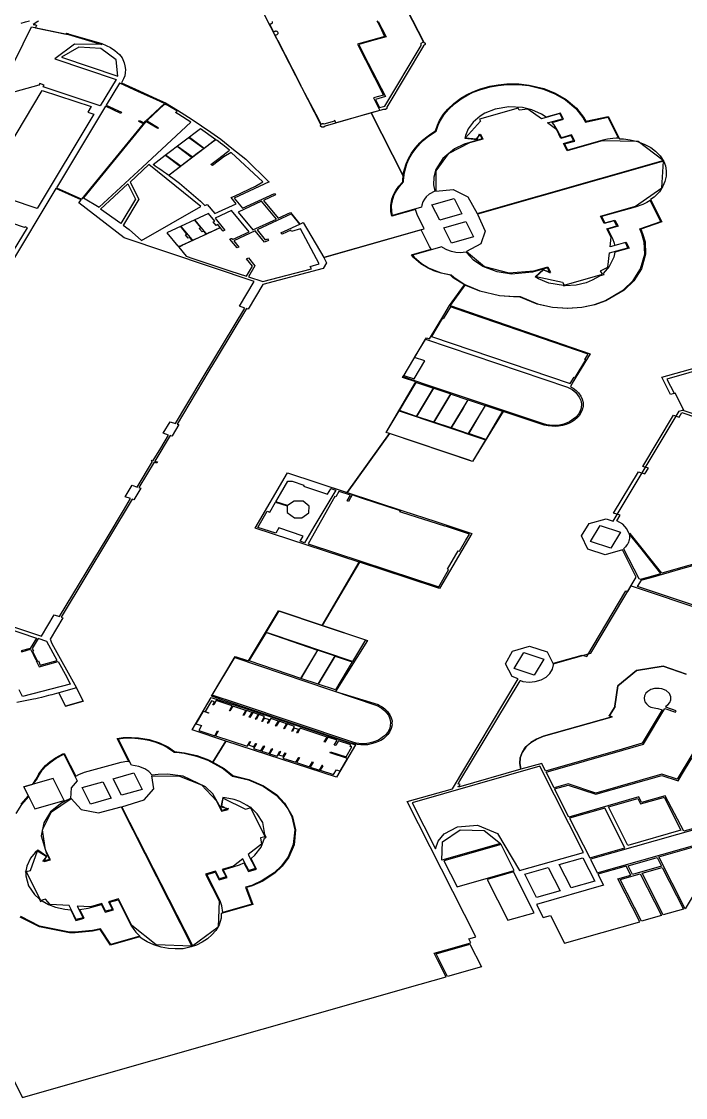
# Model space of a CAD drawing. Extents: x 12.24096 to 12.24288, y 41.79517 to 41.79655.
# Drawn here: x 12.241979 to 12.242486, y 41.795311 to 41.796132 of the extents above; entities that cross this region are included whole.
import ezdxf

# ---------------------------------------------------------------- set-up
doc = ezdxf.new("R2010")
doc.units = 0
doc.linetypes.add('NASCOSTA', pattern=[9.525, 6.35, -3.175])
doc.layers.add('RM$', color=3, linetype='CONTINUOUS')

msp = doc.modelspace()

# ---------------------------------------------------------------- linework, layer by layer
at = {"layer": 'RM$'}
for points in [[(12.24199185, 41.79613306), (12.24199144, 41.79613233), (12.24198779, 41.79613018), (12.24198917, 41.79612998), (12.24198928, 41.79613021), (12.2419902, 41.79612972), (12.24199036, 41.79612968), (12.24198949, 41.79612772), (12.242013, 41.79612272), (12.24201345, 41.79612363), (12.24201463, 41.7961233), (12.24201453, 41.79612309), (12.24204015, 41.79611555), (12.2420468, 41.79611269), (12.24205027, 41.79611034), (12.24205364, 41.79610721), (12.24205577, 41.79610465), (12.24205741, 41.79610093), (12.24205788, 41.79609855), (12.24205825, 41.79609586), (12.2420581, 41.79609322), (12.24205774, 41.79609098), (12.2420568, 41.79608866), (12.24205593, 41.79608701), (12.24205565, 41.79608653), (12.24205518, 41.7960857), (12.24206871, 41.79607951), (12.24208257, 41.79607317), (12.24208882, 41.7960703), (12.24209813, 41.79606467), (12.24210918, 41.79605748), (12.24212354, 41.796048), (12.24213104, 41.79604252), (12.24213955, 41.79603578), (12.24215012, 41.79602723), (12.24216781, 41.79601003), (12.24216793, 41.79600988), (12.24214123, 41.79599751), (12.24214757, 41.79598985), (12.24217208, 41.79600119), (12.24217296, 41.79600012), (12.2421637, 41.79599583), (12.24217496, 41.79598221), (12.24218423, 41.7959865), (12.24219144, 41.79597777), (12.24219392, 41.79597892), (12.24220974, 41.79595226), (12.24228646, 41.79597409), (12.24228102, 41.79598515), (12.24227989, 41.79598885), (12.24226177, 41.7959837), (12.24226102, 41.79598722), (12.24226094, 41.79599206), (12.24226183, 41.79599678), (12.24226304, 41.7960001), (12.24226469, 41.79600329), (12.24226697, 41.7960066), (12.24227014, 41.79601001), (12.24227012, 41.79601139), (12.24227043, 41.79601452), (12.24224598, 41.79606265), (12.24221088, 41.7960526), (12.24220968, 41.79605177), (12.2422083, 41.79605174), (12.24220735, 41.79605255), (12.24220743, 41.79605365), (12.24215003, 41.79616615)], [(12.24226472, 41.79615841), (12.24228603, 41.79611663), (12.24228709, 41.7961158), (12.24228705, 41.79611478), (12.24228585, 41.79611392), (12.24225791, 41.79606713), (12.24225788, 41.79606593), (12.24225688, 41.79606526), (12.24225534, 41.79606533), (12.24224599, 41.79606265), (12.24227044, 41.79601455), (12.2422707, 41.7960172), (12.24227265, 41.79602382), (12.24227444, 41.7960279), (12.24227668, 41.79603176), (12.24227948, 41.79603566), (12.2422832, 41.79603986), (12.24228519, 41.79604173), (12.24228832, 41.79604438), (12.2422915, 41.79604673), (12.24229499, 41.79604895), (12.24229648, 41.79605336), (12.24229823, 41.79605694), (12.24230118, 41.79606156), (12.2423045, 41.79606557), (12.24230907, 41.79606989), (12.24231435, 41.79607376), (12.24231872, 41.79607639), (12.24232365, 41.79607875), (12.24232871, 41.79608075), (12.24233659, 41.79608298), (12.2423428, 41.79608409), (12.24234964, 41.79608474), (12.24235869, 41.7960847), (12.24236657, 41.79608387), (12.24237782, 41.79608117), (12.24238656, 41.79607766), (12.24239487, 41.79607281), (12.24240267, 41.79606615), (12.24240806, 41.79605924), (12.24240992, 41.79605621), (12.24242701, 41.79605991), (12.24243569, 41.79604284), (12.24243864, 41.79604273), (12.24244361, 41.79604209), (12.2424493, 41.79604066), (12.24245483, 41.79603855), (12.24245952, 41.7960361), (12.24246304, 41.79603332), (12.24246673, 41.79602984), (12.24246947, 41.7960254), (12.24247064, 41.79602218), (12.24247118, 41.79601834), (12.24247114, 41.79601434), (12.24247026, 41.79601036), (12.24246877, 41.79600659), (12.24246607, 41.79600224), (12.24246202, 41.79599826), (12.24245927, 41.79599644), (12.24246789, 41.79597948), (12.24245183, 41.79597375), (12.24245325, 41.79597044), (12.24245506, 41.79596405), (12.24245543, 41.79595482), (12.24245233, 41.79594341), (12.24244649, 41.79593434), (12.2424392, 41.79592723), (12.24242524, 41.79591903), (12.24241675, 41.79591601), (12.24240687, 41.795914), (12.24239592, 41.79591319), (12.24238439, 41.795914), (12.24237265, 41.79591646), (12.24235961, 41.79592192), (12.24234398, 41.79592289), (12.24232892, 41.79592658), (12.24231737, 41.79593113), (12.24230631, 41.79591558), (12.24241306, 41.79587865), (12.24239933, 41.7958561), (12.24239823, 41.79585342), (12.24240022, 41.79585236), (12.24240239, 41.79585067), (12.24240433, 41.79584881), (12.24240616, 41.79584623), (12.2424071, 41.79584399), (12.24240784, 41.7958415), (12.24240781, 41.79583962), (12.24240788, 41.79583845), (12.24240719, 41.7958358), (12.24240586, 41.79583296), (12.24240469, 41.79583125), (12.24240321, 41.79582965), (12.24240157, 41.7958282), (12.24239972, 41.79582693), (12.24239749, 41.79582576), (12.24239474, 41.79582468), (12.24239202, 41.79582396), (12.24238904, 41.79582335), (12.24238653, 41.79582323), (12.242384, 41.7958233), (12.24238114, 41.79582362), (12.24237793, 41.79582423), (12.24237587, 41.79582492), (12.24234676, 41.7958347), (12.24232325, 41.79579651), (12.24232081, 41.79579734), (12.24226152, 41.79581726), (12.24225997, 41.79581778), (12.24222748, 41.7957727), (12.24227, 41.79575874), (12.24229533, 41.7957506), (12.24232284, 41.7957414), (12.24229817, 41.79569932), (12.24227343, 41.79570746), (12.24223691, 41.79571943), (12.24220858, 41.79567117), (12.24224153, 41.79566016), (12.24224316, 41.79565962), (12.24221862, 41.79562085), (12.24225115, 41.79561077), (12.24225222, 41.79561015), (12.24225421, 41.7956091), (12.24225638, 41.7956074), (12.24225832, 41.79560554), (12.24226015, 41.79560297), (12.24226109, 41.79560073), (12.24226184, 41.79559823), (12.2422618, 41.79559635), (12.24226187, 41.79559519), (12.24226118, 41.79559253), (12.24225986, 41.7955897), (12.24225869, 41.79558799), (12.2422572, 41.79558638), (12.24225557, 41.79558494), (12.24225371, 41.79558367), (12.24225148, 41.79558249), (12.24224873, 41.79558142), (12.24224601, 41.79558069), (12.24224303, 41.79558009), (12.24224052, 41.79557997), (12.24223799, 41.79558003), (12.24223513, 41.79558035), (12.24223193, 41.79558096), (12.24222986, 41.79558165), (12.24215033, 41.79560837), (12.2421499, 41.79560766), (12.24223395, 41.79558003), (12.24221945, 41.7955553), (12.24213483, 41.79558292), (12.24212498, 41.79556674), (12.24213359, 41.79556198), (12.2421403, 41.79555658), (12.24215257, 41.79555364), (12.24216372, 41.7955488), (12.24217379, 41.79554181), (12.24217984, 41.79553547), (12.24218585, 41.79552512), (12.24218816, 41.7955152), (12.2421871, 41.79550371), (12.24218303, 41.79549418), (12.24217797, 41.79548736), (12.24217227, 41.79548196), (12.24216314, 41.79547594), (12.24215501, 41.79547222), (12.24215065, 41.79547095), (12.2421556, 41.795458), (12.24213138, 41.7954511), (12.24213129, 41.7954475), (12.24212988, 41.79544261), (12.24212721, 41.79543825), (12.24212434, 41.79543495), (12.24212087, 41.79543186), (12.24211683, 41.79542924), (12.24211258, 41.79542706), (12.24210855, 41.79542564), (12.24210226, 41.79542431), (12.24209633, 41.79542415), (12.24209122, 41.79542435), (12.24208568, 41.79542543), (12.24207995, 41.7954272), (12.2420748, 41.79542951), (12.24207092, 41.79543193), (12.2420691, 41.79543338), (12.24204674, 41.79542702), (12.24203902, 41.79543903), (12.2420332, 41.79543772), (12.24201978, 41.79543642), (12.2420156, 41.79543648), (12.24199252, 41.79544097), (12.24197793, 41.79544844)], [(12.24225137, 41.7961325), (12.24225659, 41.79612235), (12.24225741, 41.79612077), (12.24224905, 41.79611836), (12.24223646, 41.79611477), (12.24224039, 41.79610694), (12.24225677, 41.7960751), (12.24224913, 41.79607289), (12.24225222, 41.79606681), (12.24225634, 41.7960677), (12.24228419, 41.79611419), (12.24228415, 41.796116), (12.24228587, 41.79611684), (12.24226938, 41.79614925)], [(12.24197872, 41.79613117), (12.24198182, 41.79613209), (12.24198511, 41.79613282)], [(12.24225024, 41.79613305), (12.24225099, 41.7961316), (12.24225248, 41.7961286), (12.24225382, 41.79612597), (12.24225598, 41.79612152), (12.24225626, 41.79612095), (12.24223633, 41.79611535), (12.24223625, 41.79611533), (12.24223553, 41.79611512), (12.24223578, 41.79611464), (12.24224156, 41.79610327), (12.24225528, 41.79607627), (12.24224759, 41.79607408), (12.24225248, 41.79606451), (12.24221914, 41.79605496), (12.24221904, 41.79605516), (12.24221823, 41.79605671), (12.24221779, 41.79605659), (12.24221788, 41.79605642), (12.24220985, 41.7960541), (12.2422096, 41.79605419), (12.24220929, 41.79605425), (12.24220895, 41.79605428), (12.24220857, 41.79605424), (12.24220819, 41.79605414), (12.24220797, 41.79605405), (12.24220786, 41.79605401), (12.24220402, 41.79606152), (12.24220386, 41.79606147), (12.24219302, 41.79608215), (12.24219259, 41.79608305), (12.242187, 41.79609396), (12.24218604, 41.79609589), (12.24217484, 41.79611773), (12.24217482, 41.79611772), (12.24217471, 41.79611792), (12.24217244, 41.79612237), (12.24217292, 41.79612228), (12.2421733, 41.79612228), (12.24217373, 41.79612235), (12.24217409, 41.79612249), (12.24217447, 41.79612273), (12.24217475, 41.79612305), (12.24217487, 41.79612329), (12.24217492, 41.79612357), (12.24217489, 41.79612387), (12.24217468, 41.79612429), (12.2421745, 41.79612448), (12.24217421, 41.7961247), (12.24217388, 41.79612484), (12.24217347, 41.79612494), (12.24217281, 41.79612495), (12.24217251, 41.79612489), (12.24217214, 41.79612475), (12.2421718, 41.79612454), (12.24217151, 41.79612424), (12.24216823, 41.79613076), (12.24216869, 41.79613068), (12.24216904, 41.79613068), (12.2421695, 41.79613076), (12.24216994, 41.79613094), (12.24217023, 41.79613115), (12.24217046, 41.79613141), (12.24217055, 41.79613156), (12.24217066, 41.79613207), (12.24217056, 41.79613246)], [(12.24209948, 41.79600896), (12.24209948, 41.79600896), (12.2421155, 41.79599524), (12.24211895, 41.79599195), (12.24212059, 41.79599271), (12.24212642, 41.79598569), (12.24214277, 41.79599325), (12.24213891, 41.79599792), (12.242142, 41.79599935), (12.24215756, 41.79600655), (12.24216318, 41.79600995), (12.24213907, 41.7960324), (12.24213335, 41.79602896), (12.24212468, 41.79602235), (12.24212348, 41.79602323), (12.24212761, 41.79602639), (12.24213278, 41.79603033), (12.24213389, 41.79603118), (12.24213452, 41.79603165), (12.24213635, 41.79603305), (12.24213782, 41.79603418), (12.24213262, 41.79603824), (12.24213091, 41.79603953), (12.24212931, 41.79604072), (12.24212828, 41.79604149), (12.24212734, 41.79604217), (12.24212719, 41.79604207), (12.24212484, 41.79604028), (12.24209178, 41.79601502), (12.24209162, 41.79601489), (12.24209546, 41.79601207), (12.24209948, 41.79600896)], [(12.24190789, 41.79569183), (12.24199411, 41.79566288), (12.24200396, 41.7956793), (12.242008, 41.79567794), (12.2420442, 41.7957382), (12.24205671, 41.79575906), (12.24206207, 41.79576807), (12.24205804, 41.79576943), (12.24206331, 41.79577821), (12.24206734, 41.79577686), (12.24207902, 41.79579632), (12.24207818, 41.79579661), (12.24207867, 41.79579743), (12.24207952, 41.79579714), (12.24208521, 41.79580662), (12.24208521, 41.79580662), (12.2420912, 41.7958166), (12.24208716, 41.79581796), (12.24209243, 41.79582675), (12.24209647, 41.79582539), (12.24210522, 41.79583992), (12.24211774, 41.79586077), (12.2421494, 41.79591362), (12.24214536, 41.79591498), (12.24215662, 41.79593374), (12.24205731, 41.79596722), (12.24202258, 41.79599394), (12.24202434, 41.79599613), (12.24200512, 41.79600478), (12.24196829, 41.79594324)], [(12.24196499, 41.79594436), (12.24198346, 41.7959749), (12.24198168, 41.79597565), (12.24198111, 41.79597519), (12.24194136, 41.79598858)], [(12.24197867, 41.79553476), (12.24198412, 41.79554099), (12.24198056, 41.79554799), (12.24198757, 41.79554999), (12.24198982, 41.79555345), (12.24199211, 41.79555764), (12.24199218, 41.79555776), (12.24199431, 41.79556082), (12.24199729, 41.79556412), (12.24200047, 41.79556694), (12.24200498, 41.79557013), (12.24201053, 41.79557308), (12.24201135, 41.79557342), (12.24201135, 41.79557342), (12.24201147, 41.79557345), (12.24201135, 41.79557342), (12.24201135, 41.79557342), (12.24201147, 41.79557345), (12.24201146, 41.79557345), (12.24202034, 41.79555599), (12.2420226, 41.79555726), (12.2420271, 41.79555902), (12.24205492, 41.79556671), (12.24205946, 41.7955674), (12.24206086, 41.79556738), (12.24205196, 41.79558489), (12.24205647, 41.79558555), (12.24206281, 41.79558571), (12.24206822, 41.79558536), (12.24207637, 41.79558395), (12.24208424, 41.79558142), (12.24209104, 41.79557813), (12.24209585, 41.79557486), (12.24210328, 41.79557396), (12.24211274, 41.79557178), (12.24212165, 41.79556858), (12.24212497, 41.79556675), (12.24213482, 41.79558292), (12.2421093, 41.79559147), (12.2421238, 41.79561619), (12.24214988, 41.79560766), (12.24215032, 41.79560838), (12.24212396, 41.79561723), (12.24214209, 41.79564755), (12.24215216, 41.79564415), (12.24217509, 41.79568238), (12.24220857, 41.79567117), (12.24223687, 41.79571944), (12.24215738, 41.79574554), (12.24218204, 41.79578762), (12.24222748, 41.7957727), (12.24225996, 41.79581778), (12.24225747, 41.79581862), (12.24227999, 41.79585713), (12.24226997, 41.79586049), (12.24227091, 41.79586206), (12.24227871, 41.79585944), (12.24228698, 41.79587323), (12.24227913, 41.79587586), (12.2422881, 41.79589081), (12.24229053, 41.79589), (12.24230143, 41.7959082), (12.24230584, 41.79591546), (12.24231713, 41.79593131), (12.24230867, 41.79593677), (12.24230664, 41.79593867), (12.24229933, 41.79594012), (12.24229372, 41.79594201), (12.24228944, 41.79594395), (12.24228391, 41.79594729), (12.24227837, 41.79595218), (12.24227675, 41.79595427), (12.24229164, 41.79595851), (12.24229059, 41.79596058), (12.24228879, 41.79596412), (12.24228407, 41.7959734), (12.24220975, 41.79595225), (12.2422118, 41.79594817), (12.24220917, 41.7959437), (12.24216328, 41.79593166), (12.24215195, 41.79591277), (12.24215061, 41.79591322), (12.24212835, 41.79587611), (12.24212203, 41.79586559), (12.24212203, 41.79586559), (12.24212203, 41.79586559), (12.24212203, 41.79586559), (12.24212203, 41.79586559), (12.24212203, 41.79586559), (12.24212203, 41.79586559), (12.24209767, 41.79582499), (12.24209904, 41.79582453), (12.24209387, 41.79581592), (12.24209377, 41.79581574), (12.2420924, 41.7958162), (12.24208072, 41.79579674), (12.24208278, 41.79579605), (12.24208228, 41.79579523), (12.24208023, 41.79579592), (12.24206855, 41.79577645), (12.24206993, 41.79577599), (12.24206466, 41.7957672), (12.24206328, 41.79576767), (12.24200921, 41.79567754), (12.24201054, 41.79567709), (12.24200072, 41.79566066), (12.24200195, 41.79565729), (12.24200195, 41.79565729), (12.24200195, 41.79565729), (12.24200195, 41.79565729), (12.24202092, 41.79562351), (12.24202092, 41.79562351), (12.24202605, 41.79561342), (12.24201256, 41.79560958), (12.24200743, 41.79561967), (12.24200742, 41.7956197), (12.24200204, 41.79561821), (12.24199963, 41.79561759), (12.24199418, 41.79561627), (12.24199187, 41.79561571), (12.24198988, 41.79561523), (12.24198798, 41.79561477), (12.2419817, 41.7956135), (12.24197527, 41.79561222)], [(12.24193929, 41.79538999), (12.2419796, 41.79531067), (12.24200013, 41.79531651), (12.24200013, 41.79531651), (12.24200013, 41.79531651), (12.24200013, 41.79531651), (12.24200014, 41.79531651), (12.24200014, 41.79531651), (12.24200014, 41.79531651), (12.24200014, 41.79531651), (12.24228345, 41.79539714), (12.24230311, 41.79540274), (12.24229648, 41.79541578), (12.24229392, 41.79542083), (12.24230319, 41.79542347), (12.24232202, 41.79542883), (12.24232053, 41.79543177), (12.24232325, 41.79543255), (12.24232598, 41.79543332), (12.24227348, 41.79553662), (12.24230814, 41.79554648), (12.24235809, 41.79563041), (12.24235366, 41.79563211), (12.2423486, 41.79564182), (12.24235391, 41.79565143), (12.24236692, 41.79565545), (12.24238029, 41.79565093), (12.24238486, 41.79564194), (12.24241364, 41.79565013), (12.24244843, 41.79570812), (12.24243778, 41.79572887), (12.24242452, 41.79572508), (12.24241135, 41.7957295), (12.24240647, 41.79573961), (12.24241243, 41.79574901), (12.24242531, 41.79575257), (12.24243071, 41.79575084), (12.2424667, 41.79581074), (12.24248115, 41.7958348), (12.24248458, 41.79583578), (12.24247806, 41.79584861), (12.24247463, 41.79584763), (12.24246797, 41.79586074), (12.24250521, 41.79587133)], [(12.24250357, 41.79568281), (12.24244944, 41.79570101), (12.24245227, 41.79570573), (12.24245295, 41.79570593), (12.24245965, 41.79570783), (12.24247374, 41.79571186), (12.24248428, 41.79571486), (12.24249439, 41.79571775)], [(12.2424865, 41.79563405), (12.24246904, 41.79563998), (12.24244845, 41.79563678), (12.24243428, 41.79562515), (12.24243192, 41.7956095), (12.24243205, 41.7956095), (12.24243195, 41.79560934), (12.24243221, 41.79560925), (12.24242805, 41.79560233), (12.2424278, 41.79560241), (12.2424277, 41.79560225), (12.24242961, 41.79560161), (12.24243005, 41.79560146), (12.24242997, 41.79560138), (12.24237765, 41.79558649), (12.24237218, 41.7955844), (12.24236798, 41.79558189), (12.24236402, 41.79557831), (12.24236122, 41.7955742), (12.24235975, 41.79557017), (12.24235938, 41.79556572), (12.24236026, 41.79556132), (12.24231269, 41.79554778), (12.24231233, 41.79554848), (12.24231334, 41.79554877), (12.24231394, 41.79554976), (12.24231262, 41.7955502), (12.24231242, 41.79554987), (12.24231221, 41.79554994), (12.2423124, 41.79555027), (12.24231367, 41.79555238), (12.24235963, 41.79562899), (12.24235969, 41.7956291), (12.24235991, 41.79562902), (12.24236181, 41.79562842), (12.24236666, 41.79562791), (12.24237112, 41.7956283), (12.2423758, 41.79562968), (12.24237945, 41.7956317), (12.24238247, 41.79563449), (12.24238439, 41.79563772), (12.24238515, 41.79564104), (12.24238514, 41.79564246), (12.24240719, 41.79564856), (12.24241067, 41.79564739), (12.24244052, 41.79569758), (12.24244184, 41.79569714), (12.24244445, 41.79570149), (12.24250295, 41.79568179)], [(12.24196556, 41.79566981), (12.24199022, 41.79566153), (12.24198548, 41.79565367), (12.24197875, 41.79565181), (12.24197908, 41.79565113), (12.24198582, 41.79565299), (12.24198661, 41.79565144), (12.24198683, 41.79565096), (12.24198692, 41.79565099), (12.24198842, 41.79564795), (12.24198969, 41.7956455), (12.24199026, 41.79564433), (12.24199037, 41.79564414), (12.24199019, 41.79564409), (12.24199241, 41.79563961), (12.24200678, 41.79564353), (12.2420135, 41.79563161), (12.24201594, 41.79562643), (12.24197964, 41.79561685), (12.2419772, 41.79562203)], [(12.24249163, 41.79557353), (12.2424797, 41.79555365), (12.24246802, 41.79555758), (12.24241744, 41.79554318), (12.24239634, 41.79555027), (12.24238565, 41.79554723), (12.24237954, 41.79555914), (12.24243801, 41.79557587), (12.24245379, 41.79558044), (12.2424703, 41.79560772), (12.24247828, 41.79560504), (12.24247887, 41.79560603), (12.2424709, 41.79560871), (12.24247134, 41.79560978), (12.24247238, 41.79561056), (12.24247396, 41.79561244), (12.24247472, 41.79561447), (12.24247469, 41.79561676), (12.24247365, 41.79561909), (12.2424711, 41.79562142), (12.24246782, 41.79562278), (12.24246581, 41.79562312), (12.24246238, 41.79562299), (12.24245962, 41.79562221), (12.2424571, 41.79562073), (12.24245574, 41.79561935), (12.24245473, 41.79561754), (12.24245437, 41.79561551), (12.24245465, 41.79561375), (12.24245504, 41.7956128), (12.24245611, 41.79561126), (12.2424581, 41.79560962), (12.24245962, 41.79560884), (12.24246082, 41.79560841), (12.24246198, 41.79560813), (12.24246335, 41.79560793), (12.24246475, 41.79560787), (12.24246814, 41.79560673), (12.24245291, 41.79558115), (12.24244767, 41.79557965), (12.24243756, 41.79557675), (12.24237911, 41.79555998), (12.24237614, 41.79556583), (12.24236026, 41.79556132), (12.24235938, 41.79556572), (12.24235975, 41.79557017), (12.24236122, 41.7955742), (12.24236362, 41.79557824), (12.24236798, 41.79558189), (12.24237218, 41.7955844), (12.24237765, 41.79558649), (12.24242997, 41.79560138), (12.2424277, 41.79560225), (12.2424278, 41.79560241), (12.24242805, 41.79560233), (12.24243221, 41.79560925), (12.24243195, 41.79560934), (12.24243205, 41.7956095), (12.24243193, 41.79560951), (12.24243428, 41.79562515), (12.24244845, 41.79563678), (12.24246904, 41.79563998), (12.2424865, 41.79563405)], [(12.2419749, 41.79552744), (12.24197917, 41.79553453), (12.24198437, 41.79554048), (12.24198056, 41.79554799), (12.24198757, 41.79554999), (12.24199036, 41.7955533), (12.24199256, 41.79555742), (12.2419948, 41.79556058), (12.24199774, 41.79556384), (12.24200088, 41.79556662), (12.24200533, 41.79556977), (12.24201082, 41.79557268), (12.24201112, 41.7955728), (12.24202142, 41.79555253), (12.24201685, 41.79554722), (12.24201638, 41.79553906), (12.24201204, 41.7955369)], [(12.24201204, 41.7955369), (12.24201159, 41.79553756), (12.24200304, 41.79555439), (12.24198056, 41.79554799), (12.24198911, 41.79553116), (12.24201156, 41.79553755), (12.24201201, 41.79553688), (12.24201175, 41.79553675), (12.24200957, 41.79553566), (12.24200115, 41.79552873), (12.24199586, 41.79552042), (12.24199394, 41.79551061), (12.24199767, 41.79549775), (12.24200039, 41.79549239), (12.2419951, 41.79549089), (12.24199821, 41.79549462), (12.24199136, 41.79549952), (12.24198929, 41.79549771), (12.24198577, 41.79549333), (12.24198301, 41.79548739), (12.24198227, 41.79548341), (12.24198173, 41.79548325), (12.24198217, 41.79548239), (12.24198218, 41.79548003), (12.24198419, 41.79547235), (12.24198883, 41.79546561), (12.24199231, 41.79546245), (12.24199336, 41.79546039), (12.24199469, 41.79546077), (12.24199949, 41.79545808), (12.24200481, 41.79545605), (12.24201194, 41.79545445), (12.2420166, 41.79545403), (12.24202043, 41.79544585), (12.24202675, 41.79544764), (12.24202341, 41.79545423), (12.24202971, 41.7954552), (12.24203987, 41.79545803), (12.24204284, 41.79545221), (12.24204913, 41.795454), (12.24204617, 41.79545981), (12.24205268, 41.79546166), (12.2420629, 41.79544156), (12.24206457, 41.79543886), (12.24206611, 41.79543686), (12.24206916, 41.79543388), (12.24204702, 41.79542757), (12.24203931, 41.79543956), (12.24203305, 41.79543816), (12.24201971, 41.79543686), (12.24201566, 41.79543692), (12.24199274, 41.79544138), (12.2419783, 41.79544877)]]:
    msp.add_lwpolyline(points, dxfattribs=at)
at = {"layer": 'RM$', "linetype": 'CONTINUOUS'}
for points in [[(12.24205124, 41.79608824), (12.24203909, 41.79606805), (12.24199541, 41.79608265), (12.24199615, 41.79608388), (12.24199284, 41.796085), (12.2419921, 41.79608378), (12.24196471, 41.79607608), (12.24196025, 41.7960985), (12.24197391, 41.79610235), (12.24198659, 41.79612842), (12.24201481, 41.7961224), (12.24204032, 41.79611481), (12.2420193, 41.79611504), (12.2420043, 41.79610402)], [(12.24205248, 41.79609079), (12.24205119, 41.79610309), (12.24203947, 41.79611183), (12.24202263, 41.79611278), (12.24200943, 41.79610529)], [(12.24199476, 41.79607983), (12.2420321, 41.79606741), (12.24202963, 41.79606331), (12.24203419, 41.79606177), (12.24199081, 41.79598966), (12.24194901, 41.79600373)], [(12.242469, 41.79602618), (12.242469, 41.79602618), (12.24244995, 41.79604073), (12.24242244, 41.79604122), (12.24239563, 41.79603358), (12.24239274, 41.79603925), (12.2424005, 41.79604145), (12.24239854, 41.79604532), (12.24239078, 41.79604311), (12.24238761, 41.79604978), (12.24238056, 41.79605493), (12.24239196, 41.7960582), (12.24238999, 41.79606206), (12.24237599, 41.79605801), (12.24236551, 41.79606536), (12.24235889, 41.7960648), (12.24235814, 41.79606633), (12.24232869, 41.79605795), (12.24232946, 41.79605643), (12.2423179, 41.7960436), (12.24232637, 41.79604282), (12.24232944, 41.79604635), (12.24233126, 41.79604268), (12.24232095, 41.79603969), (12.24230479, 41.79603138), (12.24229528, 41.79601834), (12.24229521, 41.79600287), (12.24230855, 41.79600409), (12.24231982, 41.79599841), (12.2423269, 41.79598575)], [(12.24232712, 41.79598533), (12.24233307, 41.79597234), (12.24232968, 41.79596252), (12.24231864, 41.79595678), (12.24233257, 41.79594532), (12.24235104, 41.79594037), (12.24237025, 41.79594199), (12.24238093, 41.79594495), (12.24238281, 41.79594099), (12.2423774, 41.79594241), (12.24237187, 41.79593775), (12.24239199, 41.7959334), (12.24239321, 41.79593101), (12.24242265, 41.79593939), (12.24242108, 41.79594208), (12.24242665, 41.79594472), (12.24242798, 41.7959557), (12.24244206, 41.79595966), (12.24244011, 41.79596352), (12.24243121, 41.79596101), (12.24242846, 41.79596035), (12.24242915, 41.7959677), (12.2424258, 41.7959742), (12.24243358, 41.79597641), (12.24243161, 41.79598028), (12.24242384, 41.79597806), (12.24242095, 41.79598377), (12.24244782, 41.79599131), (12.24246794, 41.79600545), (12.24246921, 41.79602577)], [(12.24211579, 41.79599116), (12.24207619, 41.79602317), (12.2420618, 41.79600983), (12.24206847, 41.7959967), (12.24205672, 41.79597726), (12.24205645, 41.79597682), (12.24206116, 41.79597356), (12.24206116, 41.79597356), (12.24207044, 41.79596514), (12.24207044, 41.79596514), (12.24207044, 41.79596514)], [(12.24206019, 41.79600834), (12.24206606, 41.79599679), (12.24205473, 41.79597803), (12.24203929, 41.79598905)], [(12.24217353, 41.79598154), (12.24216226, 41.79599517), (12.24214426, 41.79598684), (12.24215552, 41.79597321)], [(12.24229234, 41.79599252), (12.24230921, 41.79599731), (12.24231519, 41.79598554), (12.24229833, 41.79598074)], [(12.24230131, 41.79597486), (12.24231818, 41.79597966), (12.24232417, 41.79596788), (12.2423073, 41.79596308)], [(12.24257154, 41.79577203), (12.24254634, 41.79578053), (12.24251977, 41.79583268), (12.2425261, 41.79584337), (12.24251902, 41.79584446), (12.24251849, 41.7958443), (12.24251293, 41.79585042), (12.24251348, 41.79585063), (12.24251305, 41.79586622), (12.24250526, 41.79586884), (12.24247181, 41.79585931), (12.2424773, 41.79584851), (12.24247797, 41.7958487), (12.24248449, 41.79583587), (12.2424839, 41.79583552), (12.24250666, 41.79582787), (12.24253504, 41.79577201), (12.24256557, 41.79576166), (12.24257156, 41.79577202)], [(12.24246802, 41.79571118), (12.24244371, 41.79574152), (12.242443, 41.79574121), (12.24244129, 41.79574507), (12.24243802, 41.79574848), (12.24243351, 41.79575104), (12.24243607, 41.79575531), (12.24243102, 41.79575701), (12.24244999, 41.79578862), (12.24245504, 41.79578693), (12.24245761, 41.79579119), (12.24245333, 41.79579263), (12.24247684, 41.79583179), (12.24248111, 41.79583036), (12.24248312, 41.79583371), (12.24250479, 41.79582642), (12.24253528, 41.79576647), (12.24250914, 41.79572291)], [(12.24236252, 41.79565056), (12.24237788, 41.7956454), (12.24237049, 41.79563308), (12.24235513, 41.79563824)], [(12.24212035, 41.79548092), (12.2421268, 41.79548276), (12.24212975, 41.79547696), (12.24213605, 41.79547875), (12.24213298, 41.79548462), (12.24214061, 41.79548686), (12.24214531, 41.79548828), (12.24214878, 41.79548988), (12.24215213, 41.79548335), (12.24215841, 41.79548515), (12.24215424, 41.79549329), (12.24215713, 41.79549574), (12.24216188, 41.79550183), (12.2421644, 41.79550878), (12.24216566, 41.7955096), (12.24216472, 41.79551145), (12.24216311, 41.79552071), (12.24215894, 41.79552737), (12.24215449, 41.79553156), (12.24215409, 41.79553235), (12.24215362, 41.79553221), (12.24215134, 41.79553375), (12.24214556, 41.79553665), (12.24214133, 41.79553812), (12.2421345, 41.79553952), (12.24213258, 41.79553972), (12.24213115, 41.7955327), (12.2421371, 41.79553147), (12.24213206, 41.79552994), (12.24212492, 41.79554246), (12.24211937, 41.7955478), (12.24210238, 41.79555596), (12.24209034, 41.79555761), (12.24208338, 41.79555745), (12.24207879, 41.79555682), (12.24207622, 41.79555961), (12.24207314, 41.79556169), (12.2420686, 41.79556354), (12.2420629, 41.79556457), (12.24205274, 41.79558454), (12.24205651, 41.79558509), (12.24206277, 41.79558525), (12.24206811, 41.7955849), (12.24207216, 41.79558433), (12.24207615, 41.79558351), (12.24208063, 41.79558223), (12.24208393, 41.79558102), (12.24208701, 41.79557967), (12.24209064, 41.79557776), (12.24209421, 41.79557546), (12.24209555, 41.79557442), (12.24209735, 41.79557431), (12.24210311, 41.79557352), (12.24211249, 41.79557136), (12.24212131, 41.79556818), (12.24213316, 41.79556163), (12.24213994, 41.79555618), (12.2421523, 41.79555321), (12.24216333, 41.79554843), (12.2421733, 41.7955415), (12.2421793, 41.79553523), (12.24218224, 41.79553104), (12.24218523, 41.79552499), (12.24218752, 41.79551517), (12.24218648, 41.79550378), (12.24218245, 41.79549435), (12.24217744, 41.7954876), (12.24217181, 41.79548226), (12.24216276, 41.79547629), (12.24215471, 41.79547262), (12.24214989, 41.79547121), (12.24215484, 41.79545826), (12.24213268, 41.79545195), (12.24213198, 41.79545706), (12.24213058, 41.79546074)], [(12.24256074, 41.79551527), (12.24255116, 41.7954993), (12.24249705, 41.79551749), (12.24248467, 41.79551397), (12.24247037, 41.79554111), (12.24245238, 41.79553599), (12.24245025, 41.7955402), (12.24239697, 41.79552484), (12.24238599, 41.79554637), (12.2423963, 41.7955493), (12.24241741, 41.79554221), (12.24246798, 41.7955566), (12.24248041, 41.79555243), (12.24248452, 41.79555928), (12.24248958, 41.79556771), (12.24249047, 41.7955692), (12.24249164, 41.79557114), (12.24249234, 41.79557231), (12.24251151, 41.79556586), (12.24249452, 41.79553752), (12.24253447, 41.79552407), (12.24253184, 41.79551969), (12.24253293, 41.79551932), (12.2425354, 41.79552343)], [(12.24204887, 41.79555409), (12.24206461, 41.79555857), (12.24207103, 41.79554595), (12.24205529, 41.79554147)], [(12.24237465, 41.7955636), (12.24227726, 41.79553577), (12.24229507, 41.79550068), (12.24229711, 41.79550642), (12.24230176, 41.79551193), (12.24231174, 41.7955173), (12.24232709, 41.79551862), (12.24234252, 41.7955124), (12.2423592, 41.79548393), (12.2423592, 41.79548393), (12.24240811, 41.79549785)], [(12.24202528, 41.79554738), (12.24204102, 41.79555186), (12.24204743, 41.79553924), (12.24203169, 41.79553476)], [(12.24205557, 41.79553271), (12.24207249, 41.79553801), (12.24207997, 41.79554631), (12.24207845, 41.79555642), (12.24209956, 41.79555612), (12.2421164, 41.79554945), (12.2421277, 41.79553712), (12.24213165, 41.79552945), (12.24213663, 41.79553071), (12.24213184, 41.79553311), (12.242133, 41.79553935), (12.24214998, 41.79553089), (12.2421534, 41.79553179), (12.24215366, 41.79553186), (12.24216486, 41.79550983), (12.24216136, 41.79550892), (12.2421623, 41.79550417), (12.24215206, 41.79549623), (12.24215754, 41.7954855), (12.24215238, 41.79548402), (12.24214899, 41.79549064), (12.2421479, 41.79549284), (12.2421408, 41.79548737), (12.24213222, 41.79548491), (12.24213517, 41.7954791), (12.24213001, 41.79547763), (12.24212706, 41.79548344), (12.24211949, 41.79548128), (12.24212991, 41.79546087), (12.24212915, 41.79544086), (12.24210962, 41.79542637)], [(12.24210905, 41.79542623), (12.24210905, 41.79542623), (12.24208184, 41.79542732), (12.24206326, 41.79544198), (12.24205293, 41.79546233), (12.2420453, 41.79546017), (12.24204826, 41.79545435), (12.2420431, 41.79545288), (12.24204014, 41.7954587), (12.24203165, 41.79545623), (12.24202149, 41.79545679), (12.24202587, 41.79544799), (12.24202071, 41.79544653), (12.24201535, 41.79545724), (12.24200085, 41.79545808), (12.24199719, 41.79546205), (12.24199362, 41.79546106), (12.24198247, 41.79548314), (12.24198578, 41.79548408), (12.24199123, 41.79549898), (12.24199766, 41.79549492), (12.24199622, 41.79549082), (12.24200105, 41.79549228), (12.24199727, 41.79549992), (12.24199485, 41.79551501), (12.24200184, 41.79552894), (12.24201686, 41.79553889), (12.24202449, 41.79553067), (12.24203765, 41.7955281), (12.24205501, 41.79553255)], [(12.24242433, 41.79553157), (12.2423974, 41.79552391), (12.2424128, 41.79549361), (12.24243972, 41.79550128)], [(12.24241332, 41.79549259), (12.24241861, 41.79548217), (12.24250026, 41.79550541), (12.24255965, 41.79548546), (12.24256458, 41.79549367), (12.24249692, 41.7955164)], [(12.24229996, 41.79549203), (12.2423005, 41.79550581), (12.24231381, 41.79551516), (12.24233224, 41.79551469), (12.24234471, 41.79550476)], [(12.24231151, 41.79547159), (12.24235524, 41.79548404), (12.24234514, 41.79550392), (12.2423014, 41.79549148)], [(12.24246559, 41.79549438), (12.24249956, 41.79550405), (12.24250675, 41.79548991), (12.24248569, 41.79545483)], [(12.24238959, 41.79548864), (12.24240757, 41.79549376), (12.24241663, 41.79547594), (12.24239864, 41.79547083)], [(12.24244208, 41.79548769), (12.24246424, 41.795494), (12.24246766, 41.79548727), (12.2424455, 41.79548096)], [(12.24235468, 41.79548292), (12.24233442, 41.79547715), (12.24235026, 41.79544599), (12.24237052, 41.79545175)], [(12.24236316, 41.79548112), (12.24238115, 41.79548624), (12.2423902, 41.79546842), (12.24237221, 41.7954633)], [(12.24237225, 41.79545818), (12.24237738, 41.79544807), (12.24238284, 41.79544962), (12.24239352, 41.79542859), (12.24245098, 41.79544494), (12.2424343, 41.79547777), (12.24244415, 41.79548058), (12.24244073, 41.79548731), (12.24241912, 41.79548116), (12.2424234, 41.79547274)], [(12.2424528, 41.79548188), (12.24246817, 41.79548626), (12.24248434, 41.79545444), (12.24246897, 41.79545006)], [(12.24243616, 41.79547715), (12.24245145, 41.7954815), (12.24246762, 41.79544968), (12.24245233, 41.79544533)]]:
    msp.add_lwpolyline(points, close=True, dxfattribs=at)
at = {"layer": 'RM$'}
for points in [[(12.24204296, 41.79606766), (12.24200554, 41.79600549), (12.24202488, 41.79599679), (12.24207199, 41.79605438), (12.24206851, 41.79605598), (12.24206913, 41.79605674), (12.24207262, 41.79605515), (12.2420736, 41.79605635), (12.24208804, 41.79606973), (12.24208199, 41.79607249), (12.24206818, 41.79607881), (12.2420539, 41.79608534), (12.24205365, 41.79608542), (12.24204346, 41.79606849), (12.24205532, 41.79606306), (12.24205469, 41.79606229), (12.24204883, 41.79606498)], [(12.24239606, 41.79603405), (12.2423936, 41.79603889), (12.24240137, 41.7960411), (12.24239898, 41.7960458), (12.24239121, 41.79604359), (12.24238806, 41.79604978), (12.24238575, 41.79605342), (12.24238409, 41.79605534), (12.24239283, 41.79605784), (12.24239042, 41.79606254), (12.24237951, 41.79605941), (12.24237604, 41.79606172), (12.24236857, 41.79606501), (12.24236156, 41.7960667), (12.24235104, 41.79606722), (12.24234051, 41.7960654), (12.24233283, 41.79606234), (12.24232917, 41.79606016), (12.24232371, 41.7960555), (12.24231997, 41.79605038), (12.24231793, 41.79604537), (12.24231753, 41.79604321), (12.24232689, 41.79604223), (12.24232862, 41.79604672), (12.24233062, 41.79604285), (12.24231695, 41.79603879), (12.24230952, 41.79603519), (12.24230057, 41.79602789), (12.24229531, 41.79601935), (12.24229376, 41.79601359), (12.24229364, 41.79600767), (12.24229465, 41.79600297), (12.24229034, 41.79600052), (12.24228795, 41.79599846), (12.24228658, 41.7959968), (12.24228532, 41.7959946), (12.2422846, 41.79599207), (12.24228447, 41.79599064), (12.24226222, 41.79598431), (12.24226159, 41.79598725), (12.24226151, 41.79599202), (12.24226239, 41.79599668), (12.24226359, 41.79599995), (12.24226521, 41.7960031), (12.24226746, 41.79600636), (12.24227071, 41.79600987), (12.24227069, 41.79601137), (12.24227127, 41.79601713), (12.2422732, 41.79602369), (12.24227498, 41.79602774), (12.24227719, 41.79603156), (12.24227997, 41.79603542), (12.24228366, 41.79603959), (12.24228562, 41.79604144), (12.24228873, 41.79604406), (12.24229188, 41.79604639), (12.2422955, 41.7960487), (12.24229703, 41.79605322), (12.24229875, 41.79605676), (12.24230168, 41.79606133), (12.24230497, 41.7960653), (12.24230949, 41.79606958), (12.24231472, 41.79607342), (12.24231905, 41.79607601), (12.24232392, 41.79607835), (12.24232893, 41.79608033), (12.24233674, 41.79608254), (12.24234288, 41.79608364), (12.24234965, 41.79608428), (12.24235862, 41.79608424), (12.24236641, 41.79608343), (12.24237756, 41.79608075), (12.24238621, 41.79607728), (12.24239443, 41.79607248), (12.24240215, 41.79606588), (12.24240749, 41.79605903), (12.24240956, 41.79605566), (12.24242661, 41.79605936), (12.24243476, 41.79604333), (12.24243311, 41.79604329), (12.24243051, 41.79604309), (12.24242644, 41.7960425), (12.24242294, 41.79604171)], [(12.2420262, 41.79599786), (12.24203817, 41.79599062), (12.24204803, 41.79599977), (12.24205477, 41.79600601), (12.24207124, 41.79602126), (12.24210832, 41.79605562), (12.24209904, 41.79606128), (12.24209643, 41.79606285), (12.24209768, 41.79606402), (12.24209753, 41.79606411), (12.24208886, 41.79606935), (12.24208833, 41.79606886), (12.24208796, 41.79606908), (12.24207511, 41.79605718), (12.24207549, 41.79605695), (12.24207496, 41.79605646), (12.24208362, 41.79605122), (12.24208302, 41.79605066), (12.24207389, 41.79605618)], [(12.24207938, 41.79602311), (12.24208873, 41.79603025), (12.24211548, 41.79605066), (12.24212737, 41.7960424), (12.24212538, 41.79604088), (12.2421184, 41.79603555), (12.24210709, 41.79604383), (12.24210681, 41.79604404), (12.24210669, 41.79604395), (12.24211829, 41.79603545), (12.24211317, 41.79603155), (12.24210952, 41.79602875), (12.24210946, 41.79602871), (12.24210913, 41.79602895), (12.24209814, 41.796037), (12.24209786, 41.79603721), (12.24209772, 41.7960371), (12.24210858, 41.79602918), (12.24210934, 41.79602862), (12.24210057, 41.79602192), (12.24210051, 41.79602188), (12.24208972, 41.79602979), (12.24208891, 41.79603038), (12.24208879, 41.79603029), (12.24210039, 41.79602179), (12.24209165, 41.79601511), (12.24209134, 41.79601487), (12.24208972, 41.796016), (12.24208736, 41.79601763), (12.24208605, 41.79601852), (12.24208336, 41.79602038), (12.24208106, 41.79602195)], [(12.24230696, 41.79593906), (12.24230907, 41.79593707), (12.24231745, 41.79593167), (12.24232897, 41.79592669), (12.24234403, 41.79592322), (12.2423545, 41.79592241), (12.24235961, 41.79592246), (12.24237293, 41.79591682), (12.24238448, 41.79591429), (12.24239602, 41.79591355), (12.24240693, 41.79591437), (12.24241651, 41.79591642), (12.2424249, 41.7959194), (12.24243874, 41.79592754), (12.24244595, 41.79593456), (12.24245172, 41.79594355), (12.2424548, 41.79595485), (12.24245443, 41.79596398), (12.24245264, 41.79597031), (12.24245106, 41.79597398), (12.2424671, 41.7959797), (12.24245895, 41.79599575), (12.24245641, 41.79599423), (12.24245332, 41.79599275), (12.24244756, 41.79599074), (12.24242183, 41.79598338), (12.24242427, 41.79597855), (12.24243205, 41.79598076), (12.24243445, 41.79597606), (12.24242666, 41.79597384), (12.24243028, 41.79596662), (12.24243146, 41.7959632), (12.24243178, 41.79596153), (12.24244055, 41.79596401), (12.24244293, 41.7959593), (12.24243198, 41.79595621), (12.2424313, 41.79595245), (12.24242779, 41.79594522), (12.242423, 41.79594005), (12.24242352, 41.79593904), (12.24242073, 41.79593824), (12.24241479, 41.79593478), (12.2424101, 41.79593293), (12.24240242, 41.79593114), (12.24239415, 41.79593067), (12.24239295, 41.79593033), (12.24239273, 41.79593076), (12.24238151, 41.79593268), (12.24237366, 41.79593598), (12.24237118, 41.79593745), (12.24237727, 41.79594297), (12.24238262, 41.79594044), (12.24238067, 41.79594428), (12.24236908, 41.79594102), (12.24235321, 41.79593953), (12.24234221, 41.79594116), (12.24233123, 41.79594536), (12.24232401, 41.79595023), (12.24231844, 41.7959562), (12.24231401, 41.7959558), (12.24231071, 41.79595601), (12.24230718, 41.79595671), (12.24230376, 41.79595796), (12.24230034, 41.79595989), (12.24229982, 41.79596035), (12.2422776, 41.79595403), (12.24227884, 41.79595243), (12.2422843, 41.7959476), (12.24228976, 41.79594431), (12.24229397, 41.7959424), (12.2422995, 41.79594054)], [(12.24208988, 41.79597101), (12.24209818, 41.79596097), (12.24209842, 41.79596108), (12.24209898, 41.7959604), (12.24209967, 41.79596072), (12.24209955, 41.79596086), (12.24210006, 41.7959611), (12.24210018, 41.79596096), (12.24210082, 41.79596126), (12.24210071, 41.79596139), (12.24210122, 41.79596163), (12.24210133, 41.79596149), (12.24210931, 41.79596519), (12.24210906, 41.79596548), (12.24210891, 41.79596541), (12.24210859, 41.79596579), (12.24210874, 41.79596587), (12.24210748, 41.79596739), (12.24210625, 41.79596683), (12.24210404, 41.7959695), (12.24210526, 41.79597007), (12.2421005, 41.79597582), (12.24210065, 41.79597589), (12.24210889, 41.79596593), (12.24210904, 41.795966), (12.24210936, 41.79596562), (12.2421092, 41.79596555), (12.24210945, 41.79596525), (12.24211034, 41.79596567), (12.24211023, 41.7959658), (12.24211074, 41.79596604), (12.24211086, 41.7959659), (12.24211146, 41.79596618), (12.24211134, 41.79596633), (12.24211185, 41.79596656), (12.24211197, 41.79596643), (12.24211994, 41.79597012), (12.24211969, 41.79597042), (12.24211954, 41.79597034), (12.24211922, 41.79597073), (12.24211938, 41.7959708), (12.24211812, 41.79597232), (12.24211689, 41.79597175), (12.24211467, 41.79597443), (12.2421159, 41.795975), (12.24211114, 41.79598076), (12.24211128, 41.79598082), (12.24211952, 41.79597086), (12.24211967, 41.79597094), (12.24211999, 41.79597055), (12.24211984, 41.79597048), (12.24212008, 41.79597018), (12.24212074, 41.79597049), (12.24212062, 41.79597063), (12.24212113, 41.79597086), (12.24212125, 41.79597072), (12.24212206, 41.7959711), (12.24212195, 41.79597124), (12.24212246, 41.79597148), (12.24212257, 41.79597134), (12.24213064, 41.79597508), (12.24212882, 41.79597727), (12.24212753, 41.79597667), (12.24212532, 41.79597935), (12.24212661, 41.79597995), (12.24212179, 41.79598579)], [(12.24210461, 41.79595318), (12.24210461, 41.79595318), (12.24210971, 41.7959515), (12.24213887, 41.79594187), (12.24215071, 41.79593796), (12.24215525, 41.79594565), (12.2421507, 41.79595119), (12.24215214, 41.79595185), (12.24215715, 41.79594575), (12.24215226, 41.79593745), (12.24216325, 41.79593382), (12.24220034, 41.7959435), (12.24219941, 41.79594525), (12.24220622, 41.79594729), (12.24219192, 41.79597403), (12.24218511, 41.79597199), (12.24218452, 41.79597309), (12.24217786, 41.79597), (12.24217697, 41.79597107), (12.24219144, 41.79597777), (12.24218511, 41.79598542), (12.24215876, 41.79597323), (12.24216509, 41.79596557), (12.24216674, 41.79596634), (12.24216763, 41.79596527), (12.24216454, 41.79596384), (12.24215733, 41.79597256), (12.24214096, 41.79596499), (12.24214495, 41.79596016), (12.24214351, 41.7959595), (12.24213792, 41.79596627), (12.24213893, 41.79596674), (12.24213899, 41.79596666), (12.2421393, 41.79596681), (12.24213943, 41.79596666), (12.24213952, 41.7959667), (12.24214003, 41.79596608), (12.24214007, 41.79596606), (12.24215266, 41.79597188), (12.2421393, 41.79598805), (12.24212671, 41.79598222), (12.24213404, 41.79597336), (12.24213402, 41.79597336), (12.24213408, 41.79597328), (12.24213398, 41.79597323), (12.24213408, 41.79597312), (12.24213356, 41.79597288), (12.24213366, 41.79597277), (12.24213284, 41.79597239), (12.24213247, 41.79597284), (12.24213075, 41.79597494), (12.24213055, 41.79597489), (12.24210142, 41.79596139), (12.24210154, 41.79596125), (12.24210103, 41.79596101), (12.24210038, 41.79596071), (12.24209987, 41.79596048), (12.24209894, 41.79596004), (12.24210461, 41.79595318), (12.24210461, 41.79595318)], [(12.24229192, 41.7958918), (12.24239792, 41.79585596), (12.24240084, 41.79586084), (12.24240162, 41.79586059), (12.24240978, 41.79587413), (12.24240902, 41.79587441), (12.2424116, 41.79587845), (12.2423233, 41.79590876), (12.24230656, 41.7959145), (12.24230104, 41.7959054), (12.24230027, 41.79590566)], [(12.24228751, 41.79588973), (12.24239599, 41.79585319), (12.24239936, 41.79585138), (12.24240222, 41.79584909), (12.24240489, 41.79584559), (12.242406, 41.79584297), (12.24240647, 41.79584046), (12.24240626, 41.79583717), (12.24240561, 41.79583509), (12.24240442, 41.79583275), (12.2424028, 41.79583067), (12.24240204, 41.79582989), (12.24239732, 41.79582659), (12.24239313, 41.79582494), (12.24238983, 41.79582421), (12.24238702, 41.79582392), (12.24238435, 41.79582391), (12.24238018, 41.7958244), (12.24237764, 41.79582503), (12.24228893, 41.79585481), (12.24227026, 41.79586109)], [(12.24228062, 41.79585674), (12.24229357, 41.79585239), (12.24228976, 41.79584605), (12.24228065, 41.79583086), (12.24226748, 41.79583528), (12.2422804, 41.79585681)], [(12.24229379, 41.79585229), (12.24230674, 41.79584794), (12.24230293, 41.7958416), (12.24229382, 41.79582641), (12.24228065, 41.79583083), (12.24229357, 41.79585236)], [(12.24230692, 41.79584788), (12.24231987, 41.79584353), (12.24231606, 41.79583719), (12.24230695, 41.795822), (12.24229378, 41.79582643), (12.2423067, 41.79584796)], [(12.24232011, 41.79584345), (12.24233306, 41.7958391), (12.24232925, 41.79583277), (12.24232014, 41.79581757), (12.24230697, 41.795822), (12.24231989, 41.79584353)], [(12.24233337, 41.7958392), (12.24234632, 41.79583484), (12.24234252, 41.79582851), (12.2423334, 41.79581331), (12.24232023, 41.79581774), (12.24233315, 41.79583927)], [(12.24225747, 41.79581862), (12.24226733, 41.79583504), (12.24233317, 41.79581292), (12.24232331, 41.79579649), (12.24225996, 41.79581778)], [(12.24221888, 41.79577454), (12.24220207, 41.79574647), (12.24219513, 41.79573431), (12.24219171, 41.79573544), (12.24219389, 41.79573945), (12.24217539, 41.79574565), (12.24217301, 41.79574158), (12.24215926, 41.79574609), (12.24216639, 41.79575854), (12.24216848, 41.79575773), (12.24217295, 41.79576534), (12.24218182, 41.79576242), (12.2421818, 41.79575734), (12.24218741, 41.79575341), (12.24219305, 41.79575347), (12.24219839, 41.79575708), (12.24219864, 41.79576219), (12.24219389, 41.79576601), (12.24218705, 41.79576619), (12.242182, 41.79576272), (12.24217312, 41.79576563), (12.24217665, 41.79577165), (12.24218235, 41.79578137), (12.2421857, 41.79578131), (12.24219459, 41.79577826), (12.2421942, 41.7957776), (12.24221263, 41.79577155), (12.24221518, 41.79577563), (12.24221525, 41.79577573)], [(12.2422213, 41.79577356), (12.24221889, 41.79576945), (12.24221821, 41.79576967), (12.24219778, 41.79573344), (12.24227908, 41.7957068), (12.24229769, 41.79570069), (12.24230505, 41.79571375), (12.24230415, 41.79571405), (12.24231226, 41.79572818), (12.2423133, 41.79572784), (12.24231832, 41.79573637), (12.24232095, 41.79574085), (12.24230337, 41.79574662), (12.24230209, 41.79574701), (12.24226924, 41.79575744), (12.24226794, 41.79575787), (12.24226841, 41.79575872), (12.24226841, 41.79575872), (12.24223859, 41.7957685), (12.24223149, 41.79577082), (12.24222867, 41.79576581), (12.24222755, 41.79576631), (12.24223019, 41.79577064), (12.24222156, 41.79577347)], [(12.24241349, 41.79573527), (12.24242088, 41.79574759), (12.24243624, 41.79574243), (12.24242885, 41.79573011)], [(12.24245033, 41.79570692), (12.24245159, 41.79570649), (12.24245252, 41.79570676), (12.24245922, 41.79570867), (12.24246723, 41.79571095), (12.24245948, 41.79572063), (12.24245208, 41.79572986), (12.242443, 41.79574121), (12.24244316, 41.79574036), (12.24244325, 41.79573954), (12.24244327, 41.79573893), (12.24244324, 41.7957381), (12.24244316, 41.79573738), (12.24244308, 41.7957369), (12.24244302, 41.79573657), (12.24244292, 41.79573619), (12.24244279, 41.79573572), (12.24244245, 41.79573479), (12.24244214, 41.79573411), (12.24244186, 41.79573356), (12.24244146, 41.7957329), (12.24244078, 41.79573194), (12.24244028, 41.79573132), (12.24243992, 41.79573093), (12.24243934, 41.79573035), (12.24243872, 41.79572977), (12.24245033, 41.79570692)], [(12.2421658, 41.79566581), (12.24217565, 41.79568223), (12.24224149, 41.79566011), (12.24223164, 41.79564368), (12.24216829, 41.79566497)], [(12.24216598, 41.79566567), (12.24220495, 41.79565238), (12.24219225, 41.79563077), (12.24215275, 41.79564405)], [(12.24220539, 41.79565223), (12.24221834, 41.79564788), (12.24221453, 41.79564154), (12.24220542, 41.79562635), (12.24219225, 41.79563077), (12.24220517, 41.7956523)], [(12.24221855, 41.7956478), (12.2422315, 41.79564345), (12.2422277, 41.79563711), (12.24221858, 41.79562192), (12.24220542, 41.79562635), (12.24221833, 41.79564788)], [(12.2421417, 41.79564669), (12.24225018, 41.79561015), (12.24225356, 41.79560834), (12.24225641, 41.79560605), (12.24225908, 41.79560255), (12.24226019, 41.79559994), (12.24226066, 41.79559742), (12.24226045, 41.79559413), (12.24225981, 41.79559205), (12.24225861, 41.79558971), (12.24225699, 41.79558763), (12.24225623, 41.79558686), (12.24225151, 41.79558355), (12.24224732, 41.79558191), (12.24224402, 41.79558117), (12.24224121, 41.79558088), (12.24223855, 41.79558087), (12.24223437, 41.79558136), (12.24223183, 41.79558199), (12.24214312, 41.79561178), (12.24212445, 41.79561805)], [(12.24200743, 41.79561967), (12.24201256, 41.79560958), (12.24202605, 41.79561342), (12.24202092, 41.79562351)], [(12.24211761, 41.79560564), (12.24211206, 41.79559616), (12.24211646, 41.79559472), (12.24211429, 41.79559101), (12.24212651, 41.79558699), (12.24212869, 41.7955907), (12.24212913, 41.79559056), (12.24212695, 41.79558685), (12.24215119, 41.7955789), (12.24215336, 41.7955826), (12.2421538, 41.79558246), (12.2421523, 41.7955799), (12.2421563, 41.79557859), (12.2421578, 41.79558114), (12.24215824, 41.795581), (12.24215607, 41.79557729), (12.24216179, 41.79557541), (12.24216397, 41.79557912), (12.24216441, 41.79557897), (12.24216223, 41.79557527), (12.24216796, 41.79557338), (12.24217014, 41.79557709), (12.24217058, 41.79557695), (12.2421684, 41.79557324), (12.24217413, 41.79557136), (12.2421763, 41.79557507), (12.24217675, 41.79557492), (12.24217525, 41.79557237), (12.24217871, 41.79557123), (12.2421802, 41.79557379), (12.24218064, 41.79557364), (12.24217847, 41.79556993), (12.24218262, 41.79556857), (12.24218849, 41.79556664), (12.24219067, 41.79557035), (12.24219111, 41.79557021), (12.24218893, 41.7955665), (12.24219896, 41.79556321), (12.24220113, 41.79556692), (12.24220157, 41.79556677), (12.2421994, 41.79556306), (12.24220656, 41.79556071), (12.24220873, 41.79556442), (12.24220895, 41.79556435), (12.24220883, 41.79556414), (12.24220905, 41.79556407), (12.242207, 41.79556057), (12.24221716, 41.79555723), (12.24221934, 41.79556094), (12.2422222, 41.79556), (12.24222776, 41.79556948), (12.24221451, 41.79557383), (12.24221499, 41.79557465), (12.24222681, 41.79557077), (12.24223126, 41.79557835), (12.24222983, 41.79557882), (12.2422305, 41.79557998), (12.242221, 41.7955831), (12.24221882, 41.79557939), (12.24221794, 41.79557968), (12.24221772, 41.79557975), (12.2422199, 41.79558346), (12.24221274, 41.79558581), (12.24221056, 41.7955821), (12.24221012, 41.79558225), (12.2422123, 41.79558596), (12.24219181, 41.79559268), (12.24218963, 41.79558897), (12.24218919, 41.79558912), (12.24219069, 41.79559167), (12.24218723, 41.79559281), (12.24218574, 41.79559025), (12.24218529, 41.7955904), (12.24218747, 41.79559411), (12.24218174, 41.79559599), (12.24217957, 41.79559228), (12.24217913, 41.79559242), (12.2421813, 41.79559613), (12.24217557, 41.79559801), (12.2421734, 41.79559431), (12.24217296, 41.79559445), (12.24217513, 41.79559816), (12.24216941, 41.79560004), (12.24216723, 41.79559633), (12.24216679, 41.79559648), (12.24216829, 41.79559903), (12.24216429, 41.79560034), (12.24216279, 41.79559779), (12.24216235, 41.79559793), (12.24216453, 41.79560164), (12.24216023, 41.79560305), (12.24215805, 41.79559934), (12.24215761, 41.79559949), (12.24215979, 41.7956032), (12.24215549, 41.79560461), (12.24215332, 41.7956009), (12.24215288, 41.79560104), (12.24215505, 41.79560475), (12.24215076, 41.79560616), (12.24214858, 41.79560245), (12.24214814, 41.7956026), (12.24215032, 41.79560631), (12.24214029, 41.7956096), (12.24213812, 41.79560589), (12.2421379, 41.79560596), (12.24213767, 41.79560602), (12.24213985, 41.79560974), (12.24212763, 41.79561376), (12.24212569, 41.79561046), (12.24212547, 41.79561053), (12.24212509, 41.79561066), (12.24212634, 41.7956128), (12.24212387, 41.79561362), (12.24211903, 41.79560537), (12.2421219, 41.79560443), (12.2421218, 41.79560427)], [(12.24201159, 41.79553756), (12.24200304, 41.79555439), (12.24198056, 41.79554799), (12.24198911, 41.79553116), (12.24201159, 41.79553756)], [(12.24246911, 41.79553979), (12.24246968, 41.79553995), (12.2424825, 41.79551471), (12.24244203, 41.79550319), (12.24242706, 41.79553264), (12.24244955, 41.79553904), (12.24245169, 41.79553483)], [(12.24230423, 41.79540306), (12.24229547, 41.79542031), (12.24232133, 41.79542767), (12.24233009, 41.79541042)]]:
    msp.add_lwpolyline(points, close=True, dxfattribs=at)
at = {"layer": 'RM$', "linetype": 'NASCOSTA'}
msp.add_lwpolyline([(12.24199821, 41.79565885), (12.24199153, 41.79566109), (12.24198705, 41.79565361), (12.24198795, 41.79565182), (12.24198727, 41.79565163), (12.2419911, 41.79564386), (12.24199175, 41.79564404), (12.24199327, 41.79564095), (12.24200622, 41.79564452)], close=True, dxfattribs=at)

doc.saveas('drawing.dxf')
